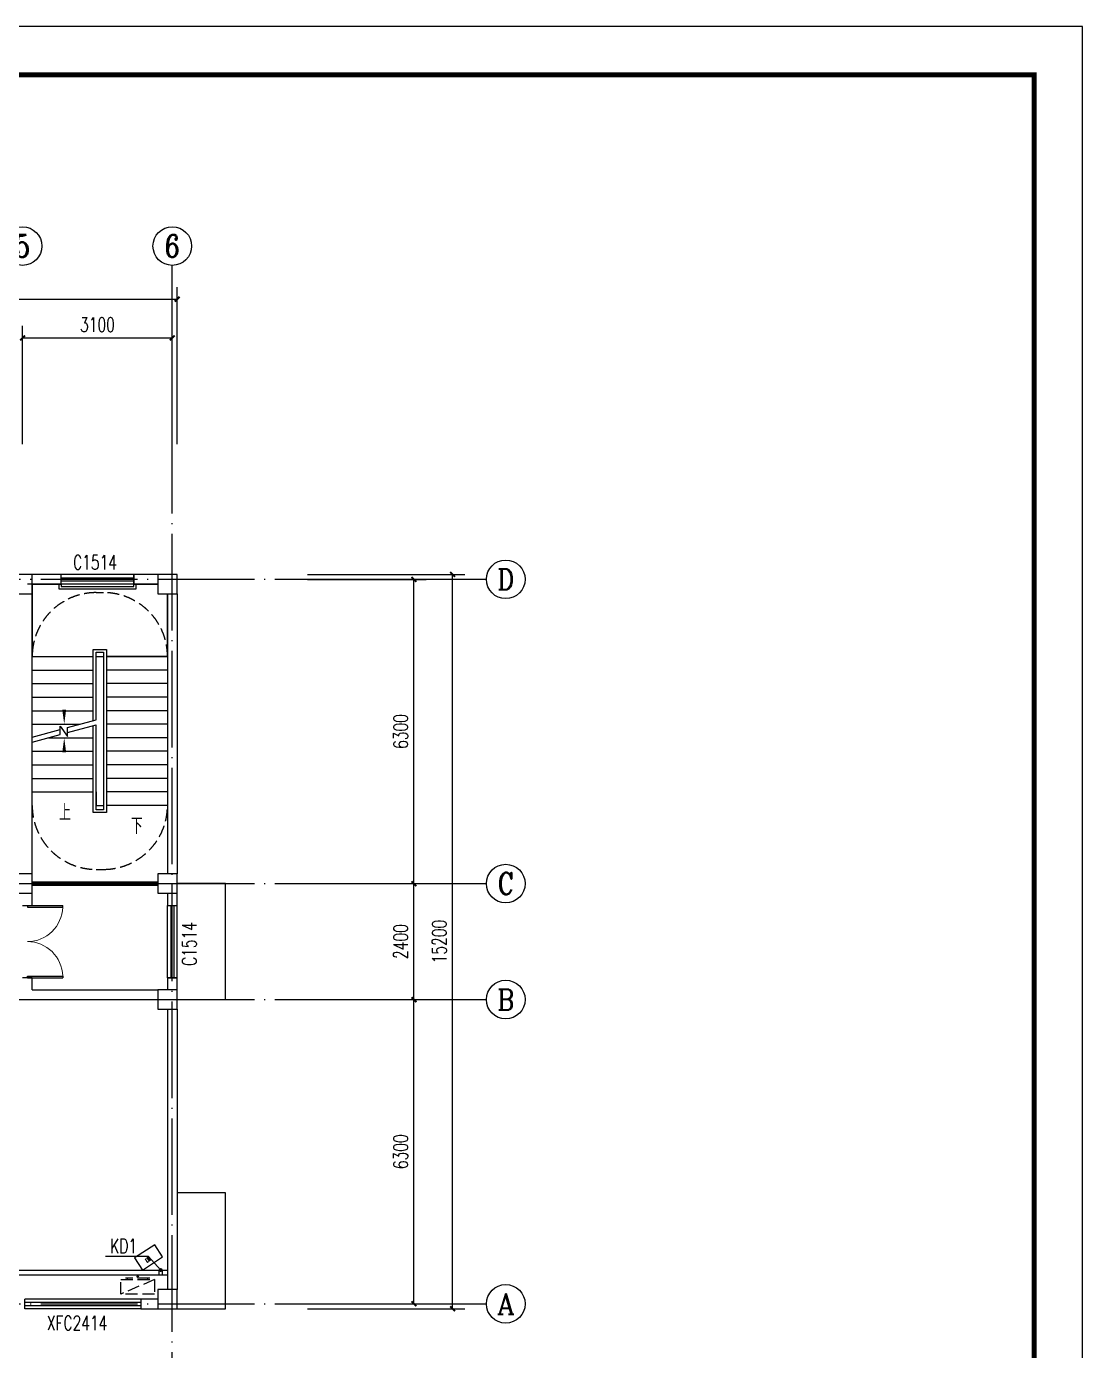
# Model space of a CAD drawing. Extents: x 5188914 to 7068445, y -542675 to 2032183.
# Drawn here: x 5231454 to 5253307, y -436569 to -409157 of the extents above; entities that cross this region are included whole.
import ezdxf
from ezdxf.enums import TextEntityAlignment as Align

# ---------------------------------------------------------------- set-up
doc = ezdxf.new("R2010")
doc.units = 0
doc.header["$LTSCALE"] = 1000
doc.header["$MEASUREMENT"] = 0
doc.linetypes.add('DASH', pattern=[0.35, 0.25, -0.1])
doc.linetypes.add('DOTE', pattern=[2.42, 2, -0.2, 0.02, -0.2])
doc.layers.get('0').update_dxf_attribs({"linetype": 'CONTINUOUS'})
doc.layers.get('Defpoints').update_dxf_attribs({"linetype": 'CONTINUOUS'})
for name, color, linetype in [('AXIS', 3, 'CONTINUOUS'), ('AXIS_TEXT', 7, 'CONTINUOUS'), ('COLUMN', 9, 'CONTINUOUS'), ('DIM_SYMB', 3, 'CONTINUOUS'), ('DOTE', 252, 'CONTINUOUS'), ('PUB_TEXT', 7, 'CONTINUOUS'), ('PUB_TITLE', 4, 'CONTINUOUS'), ('STAIR', 251, 'CONTINUOUS'), ('WALL', 251, 'CONTINUOUS'), ('WINDOW', 4, 'CONTINUOUS'), ('WINDOW_TEXT', 7, 'CONTINUOUS'), ('厨卫布置', 6, 'CONTINUOUS'), ('填充', 251, 'CONTINUOUS'), ('排水', 221, 'CONTINUOUS')]:
    doc.layers.add(name, color=color, linetype=linetype)
doc.styles.add('_TCH_AXIS', font='COMPLEX', dxfattribs={"bigfont": 'GBCBIG'})
doc.styles.add('_TCH_DIM', font='SIMPLEX', dxfattribs={"bigfont": 'GBCBIG'})
doc.styles.add('_TCH_DIM_T3', font='SIMPLEX', dxfattribs={"width": 0.705882, "bigfont": 'GBCBIG'})
doc.styles.add('_TCH_LABEL', font='COMPLEX', dxfattribs={"bigfont": 'GBCBIG'})
doc.styles.add('_TCH_WINDOW', font='SIMPLEX', dxfattribs={"height": 3.5, "bigfont": 'GBCBIG'})
doc.styles.add('COMPLEX', font='COMPLEX')
doc.styles.add('DIM_FONT', font='SIMPLEX', dxfattribs={"width": 0.7, "bigfont": 'GBCBIG'})
doc.dimstyles.new('_TCH_ARCH&&100', dxfattribs={"dimtxt": 297.5, "dimasz": 100, "dimexe": 250, "dimexo": 300, "dimgap": 126.25, "dimtad": 1, "dimdec": 0, "dimzin": 0, "dimdsep": 46, "dimtxsty": '_TCH_DIM_T3', "dimblk": 'ARCHTICK', "dimcen": 0.09, "dimclrt": 7, "dimazin": 2, "dimtfac": 1, "dimtdec": 0, "dimtix": 1, "dimtmove": 2, "dimatfit": 3, "dimfxl": 0, "dimtolj": 1, "dimtzin": 0, "dimarcsym": 0})

# ---------------------------------------------------------------- blocks, each defined once
blk = doc.blocks.new('A$C2E081725')
at = {"linetype": 'DASH'}
for p, q in [((700, 94), (0, 394)), ((600, 64), (100, 64)), ((138, 94), (138, 64)), ((350, 8), (327, 39)), ((350, 49), (350, 0)), ((350, 8), (373, 39)), ((563, 94), (563, 64))]:
    blk.add_line(p, q, dxfattribs=at)
blk.add_lwpolyline([(0, 394), (0, 94), (700, 94), (700, 394)], close=True, dxfattribs=at)
blk = doc.blocks.new('_AXISO')
blk.add_circle((0, 0), 0.5)
at = {"layer": 'AXIS_TEXT', "style": 'COMPLEX', "width": 1.041667}
blk.add_attdef('A', text='', height=0.56, dxfattribs=at).set_placement((-0.25, -0.28), (0.25, -0.28), align=Align.FIT)
blk = doc.blocks.new('_ArchTick')
at = {"color": 0, "linetype": 'ByBlock', "const_width": 0.4}
blk.add_lwpolyline([(-0.5, -0.5), (0.5, 0.5)], dxfattribs=at)
blk = doc.blocks.new('*D233')
at = {"layer": 'AXIS', "color": 0, "lineweight": -2}
for p, q in [((5237272, -429303), (5239722, -429303)), ((5239472, -435603), (5239472, -429303)), ((5237272, -435603), (5239722, -435603))]:
    blk.add_line(p, q, dxfattribs=at)
at = {"layer": 'Defpoints', "color": 0}
for p in [(5236972, -429303), (5239472, -429303), (5236972, -435603)]:
    blk.add_point(p, dxfattribs=at)
at = {"layer": 'AXIS', "color": 0, "lineweight": -2, "xscale": 100, "yscale": 100, "zscale": 100}
for p, rotation in [((5239472, -429303), 90), ((5239472, -435603), 270)]:
    blk.add_blockref('_ArchTick', p, dxfattribs=dict(at, rotation=rotation))
at = {"layer": 'AXIS', "color": 7, "insert": (5239197, -432453), "char_height": 297.5, "attachment_point": 5, "rotation": 90, "style": '_TCH_DIM_T3'}
blk.add_mtext('\\A1;6300', dxfattribs=at)
blk = doc.blocks.new('*D234')
at = {"layer": 'AXIS', "color": 0, "lineweight": -2}
for p, q in [((5237272, -426903), (5239722, -426903)), ((5239472, -429303), (5239472, -426903)), ((5237272, -429303), (5239722, -429303))]:
    blk.add_line(p, q, dxfattribs=at)
at = {"layer": 'Defpoints', "color": 0}
for p in [(5236972, -426903), (5239472, -426903), (5236972, -429303)]:
    blk.add_point(p, dxfattribs=at)
at = {"layer": 'AXIS', "color": 0, "lineweight": -2, "xscale": 100, "yscale": 100, "zscale": 100}
for p, rotation in [((5239472, -426903), 90), ((5239472, -429303), 270)]:
    blk.add_blockref('_ArchTick', p, dxfattribs=dict(at, rotation=rotation))
at = {"layer": 'AXIS', "color": 7, "insert": (5239197, -428103), "char_height": 297.5, "attachment_point": 5, "rotation": 90, "style": '_TCH_DIM_T3'}
blk.add_mtext('\\A1;2400', dxfattribs=at)
blk = doc.blocks.new('*D235')
at = {"layer": 'AXIS', "color": 0, "lineweight": -2}
for p, q in [((5237272, -420603), (5239722, -420603)), ((5239472, -426903), (5239472, -420603)), ((5237272, -426903), (5239722, -426903))]:
    blk.add_line(p, q, dxfattribs=at)
at = {"layer": 'Defpoints', "color": 0}
for p in [(5236972, -420603), (5239472, -420603), (5236972, -426903)]:
    blk.add_point(p, dxfattribs=at)
at = {"layer": 'AXIS', "color": 0, "lineweight": -2, "xscale": 100, "yscale": 100, "zscale": 100}
for p, rotation in [((5239472, -420603), 90), ((5239472, -426903), 270)]:
    blk.add_blockref('_ArchTick', p, dxfattribs=dict(at, rotation=rotation))
at = {"layer": 'AXIS', "color": 7, "insert": (5239197, -423753), "char_height": 297.5, "attachment_point": 5, "rotation": 90, "style": '_TCH_DIM_T3'}
blk.add_mtext('\\A1;6300', dxfattribs=at)
blk = doc.blocks.new('*D236')
at = {"layer": 'AXIS', "color": 0, "lineweight": -2}
for p, q in [((5237272, -420503), (5240522, -420503)), ((5240272, -435703), (5240272, -420503)), ((5237272, -435703), (5240522, -435703))]:
    blk.add_line(p, q, dxfattribs=at)
at = {"layer": 'Defpoints', "color": 0}
for p in [(5236972, -420503), (5240272, -420503), (5236972, -435703)]:
    blk.add_point(p, dxfattribs=at)
at = {"layer": 'AXIS', "color": 0, "lineweight": -2, "xscale": 100, "yscale": 100, "zscale": 100}
for p, rotation in [((5240272, -420503), 90), ((5240272, -435703), 270)]:
    blk.add_blockref('_ArchTick', p, dxfattribs=dict(at, rotation=rotation))
at = {"layer": 'AXIS', "color": 7, "insert": (5239997, -428103), "char_height": 297.5, "attachment_point": 5, "rotation": 90, "style": '_TCH_DIM_T3'}
blk.add_mtext('\\A1;15200', dxfattribs=at)
blk = doc.blocks.new('*D245')
at = {"layer": 'AXIS', "color": 0, "lineweight": -2}
for p, q in [((5231372, -417803), (5231372, -415353)), ((5234472, -417803), (5234472, -415353)), ((5231372, -415603), (5234472, -415603))]:
    blk.add_line(p, q, dxfattribs=at)
at = {"layer": 'Defpoints', "color": 0}
for p in [(5234472, -415603), (5231372, -418103), (5234472, -418103)]:
    blk.add_point(p, dxfattribs=at)
at = {"layer": 'AXIS', "color": 0, "lineweight": -2, "xscale": 100, "yscale": 100, "zscale": 100, "rotation": 180}
blk.add_blockref('_ArchTick', (5231372, -415603), dxfattribs=at)
at = {"layer": 'AXIS', "color": 0, "lineweight": -2, "xscale": 100, "yscale": 100, "zscale": 100}
blk.add_blockref('_ArchTick', (5234472, -415603), dxfattribs=at)
at = {"layer": 'AXIS', "color": 7, "insert": (5232922, -415328), "char_height": 297.5, "attachment_point": 5, "style": '_TCH_DIM_T3'}
blk.add_mtext('\\A1;3100', dxfattribs=at)
blk = doc.blocks.new('*D246')
at = {"layer": 'AXIS', "color": 0, "lineweight": -2}
for p, q in [((5212372, -417803), (5212372, -414553)), ((5234572, -417803), (5234572, -414553)), ((5212372, -414803), (5234572, -414803))]:
    blk.add_line(p, q, dxfattribs=at)
at = {"layer": 'Defpoints', "color": 0}
for p in [(5234572, -414803), (5212372, -418103), (5234572, -418103)]:
    blk.add_point(p, dxfattribs=at)
at = {"layer": 'AXIS', "color": 0, "lineweight": -2, "xscale": 100, "yscale": 100, "zscale": 100, "rotation": 180}
blk.add_blockref('_ArchTick', (5212372, -414803), dxfattribs=at)
at = {"layer": 'AXIS', "color": 0, "lineweight": -2, "xscale": 100, "yscale": 100, "zscale": 100}
blk.add_blockref('_ArchTick', (5234572, -414803), dxfattribs=at)
at = {"layer": 'AXIS', "color": 7, "insert": (5223472, -414528), "char_height": 297.5, "attachment_point": 5, "style": '_TCH_DIM_T3'}
blk.add_mtext('\\A1;22200', dxfattribs=at)
blk = doc.blocks.new('_FZHK')
blk.add_lwpolyline([(-0.5, -0.5), (0.5, -0.5), (0.5, 0.5), (-0.5, 0.5)], close=True)
blk = doc.blocks.new('$TCHSYS$WIN2D')
for p, q in [((-0.5, 0.5), (0.5, 0.5)), ((-0.5, 0.5), (-0.5, -0.5)), ((0.5, 0.5), (0.5, -0.5)), ((0.5, 0.167), (-0.5, 0.167)), ((0.5, -0.167), (-0.5, -0.167)), ((-0.5, -0.5), (0.5, -0.5))]:
    blk.add_line(p, q)
blk = doc.blocks.new('$WINLIB2D$00000001')
at = {"color": 0}
for points in [[(-0.5, 0.5), (-0.5, -0.5)], [(-0.5, 0.5), (0.5, 0.5)], [(0.5, -0.5), (0.5, 0.5)], [(0.5, 0.167), (-0.5, 0.167)], [(0.5, -0.167), (-0.5, -0.167)], [(-0.5, -0.5), (0.5, -0.5)]]:
    blk.add_lwpolyline(points, dxfattribs=at)
blk = doc.blocks.new('$DorLib2D$00000002')
for p, q in [((-0.5, 0), (-0.5, 0.4875)), ((-0.475, 0.4875), (-0.5, 0.4875)), ((-0.475, 0), (-0.475, 0.4875)), ((0.475, 0), (0.475, 0.4875)), ((0.475, 0.4875), (0.5, 0.4875)), ((0.5, 0), (0.5, 0.4875)), ((-0.5, 0), (-0.475, 0)), ((0.5, 0), (0.475, 0))]:
    blk.add_line(p, q)
at = {"lineweight": 13}
for centre, start, end in [((-0.4875, 0), 0, 88.53072), ((0.4875, 0), 91.46928, 180)]:
    blk.add_arc(centre, 0.4875, start, end, dxfattribs=at)

msp = doc.modelspace()

# ---------------------------------------------------------------- linework, layer by layer
at = {"color": 0, "linetype": 'DASH'}
for p, q in [((5232897.1, -420877.5), (5233047.1, -420877.5)), ((5232897.1, -426607.5), (5233047.1, -426607.5))]:
    msp.add_line(p, q, dxfattribs=at)
at = {"linetype": 'ByBlock'}
msp.add_line((5230872.1, -434902.5), (5234372.1, -434902.5), dxfattribs=at)
at = {"color": 0}
for points in [[(5232122.1, -420702.5), (5232122.1, -420802.5), (5233722.1, -420802.5), (5233722.1, -420702.5)], [(5232172.1, -420702.5), (5232172.1, -420752.5), (5233672.1, -420752.5), (5233672.1, -420702.5)]]:
    msp.add_lwpolyline(points, dxfattribs=at)
at = {"color": 0, "const_width": 100}
msp.add_lwpolyline([(5231572.1, -426902.5), (5234172.1, -426902.5)], dxfattribs=at)
for points in [[(5234572.1, -429302.5), (5235572.1, -429302.5), (5235572.1, -426902.5), (5234572.1, -426902.5)], [(5234572.1, -435702.5), (5235572.1, -435702.5), (5235572.1, -433302.5), (5234572.1, -433302.5)]]:
    msp.add_lwpolyline(points)
at = {"color": 0, "linetype": 'DASH'}
for centre, start, end in [((5232897.1, -422202.5), 90, 180), ((5233047.1, -422202.5), 360, 90), ((5232897.1, -425282.5), 180, 270), ((5233047.1, -425282.5), 270, 0)]:
    msp.add_arc(centre, 1325, start, end, dxfattribs=at)
at = {"layer": 'AXIS', "color": 0}
for p, q in [((5234472.1, -418102.5), (5234472.1, -414102.5)), ((5236972.1, -420602.5), (5240972.1, -420602.5)), ((5236972.1, -426902.5), (5240972.1, -426902.5)), ((5236972.1, -429302.5), (5240972.1, -429302.5)), ((5236972.1, -435602.5), (5240972.1, -435602.5))]:
    msp.add_line(p, q, dxfattribs=at)
at = {"layer": 'DIM_SYMB', "color": 0}
for points in [[(5233709.6, -425422.5, 0, 0, 0), (5233709.6, -421452.5, 0, 0, 0), (5232234.6, -421452.5, 0, 0, 0), (5232234.6, -423602.5, 0, 80, 0), (5232234.6, -423302.5, 0, 0, 0)], [(5232234.6, -425142.5, 0, 0, 0), (5232234.6, -423882.5, 0, 80, 0), (5232234.6, -424182.5, 0, 0, 0)]]:
    msp.add_lwpolyline(points, format="xyseb", dxfattribs=at)
at = {"layer": 'DIM_SYMB'}
msp.add_lwpolyline([(5233089.5, -434612.6), (5233970.6, -434612.6), (5234232.1, -434902.5)], dxfattribs=at)
at = {"layer": 'DIM_SYMB', "const_width": 40}
msp.add_lwpolyline([(5234218.7, -434887.7, 1), (5234245.5, -434917.4, 1)], format="xyb", close=True, dxfattribs=at)
at = {"layer": 'DOTE', "linetype": 'DOTE'}
for p, q in [((5234472.1, -438602.5), (5234472.1, -418102.5)), ((5209972.1, -420602.5), (5236972.1, -420602.5)), ((5209972.1, -426902.5), (5236972.1, -426902.5)), ((5211572.1, -426902.5), (5235372.1, -426902.5)), ((5209972.1, -429302.5), (5236972.1, -429302.5)), ((5211572.1, -429302.5), (5235372.1, -429302.5)), ((5209972.1, -435602.5), (5236972.1, -435602.5))]:
    msp.add_line(p, q, dxfattribs=at)
at = {"layer": 'PUB_TITLE', "color": 4}
msp.add_lwpolyline([(5193907.2, -451156.7), (5253307.2, -451156.7), (5253307.2, -409156.7), (5193907.2, -409156.7)], close=True, dxfattribs=at)
at = {"layer": 'PUB_TITLE', "color": 4, "const_width": 100}
msp.add_lwpolyline([(5196407.2, -450156.7), (5252307.2, -450156.7), (5252307.2, -410156.7), (5196407.2, -410156.7)], close=True, dxfattribs=at)
at = {"layer": 'STAIR', "linetype": 'ByBlock'}
for p, q in [((5234172.1, -420702.5), (5231472.1, -420702.5)), ((5234372.1, -422102.5), (5234372.1, -420902.5))]:
    msp.add_line(p, q, dxfattribs=at)
at = {"layer": 'STAIR', "color": 0}
for p, q in [((5234172.1, -420702.5), (5231572.1, -420702.5)), ((5231572.1, -420702.5), (5231572.1, -422202.5)), ((5234372.1, -422202.5), (5234372.1, -420902.5)), ((5232837.1, -423528.4), (5232837.1, -422052.5)), ((5232837.1, -422052.5), (5233107.1, -422052.5)), ((5232897.1, -423512.3), (5232897.1, -422112.5)), ((5232897.1, -422112.5), (5233047.1, -422112.5)), ((5233047.1, -422112.5), (5233047.1, -425372.5)), ((5233107.1, -422052.5), (5233107.1, -425432.5)), ((5231572.1, -423869.2), (5231572.1, -422202.5)), ((5231572.1, -422202.5), (5232837.1, -422202.5)), ((5231572.1, -422202.5), (5232837.1, -422202.5)), ((5232897.1, -423512.3), (5232897.1, -422202.5)), ((5232897.1, -422202.5), (5233047.1, -422202.5)), ((5233047.1, -422202.5), (5233047.1, -425282.5)), ((5234372.1, -422202.5), (5233107.1, -422202.5)), ((5233107.1, -422202.5), (5234372.1, -422202.5)), ((5234372.1, -422202.5), (5234372.1, -425282.5)), ((5231572.1, -422482.5), (5232837.1, -422482.5)), ((5234372.1, -422482.5), (5233107.1, -422482.5)), ((5231572.1, -422762.5), (5232837.1, -422762.5)), ((5234372.1, -422762.5), (5233107.1, -422762.5)), ((5231572.1, -423042.5), (5232837.1, -423042.5)), ((5234372.1, -423042.5), (5233107.1, -423042.5)), ((5231572.1, -423322.5), (5232837.1, -423322.5)), ((5232302, -423672.6), (5232897.1, -423512.3)), ((5234372.1, -423322.5), (5233107.1, -423322.5)), ((5231572.1, -423602.5), (5232562.2, -423602.5)), ((5231572.1, -423869.2), (5232147.8, -423714.1)), ((5232147.9, -423817.6), (5232147.7, -423639.2)), ((5232147.7, -423639.2), (5232302.3, -423859.3)), ((5232302.3, -423859.3), (5232302, -423672.6)), ((5232302.2, -423776.1), (5232897.1, -423615.8)), ((5232837.1, -425432.5), (5232837.1, -423632)), ((5232897.1, -425002.5), (5232897.1, -423615.8)), ((5232897.1, -425372.5), (5232897.1, -423615.8)), ((5234372.1, -423602.5), (5233107.1, -423602.5)), ((5231572.1, -423972.7), (5232147.9, -423817.6)), ((5231572.1, -425002.5), (5231572.1, -423972.7)), ((5231907.1, -423882.5), (5232837.1, -423882.5)), ((5234372.1, -423882.5), (5233107.1, -423882.5)), ((5231572.1, -424162.5), (5232837.1, -424162.5)), ((5234372.1, -424162.5), (5233107.1, -424162.5)), ((5231572.1, -424442.5), (5232837.1, -424442.5)), ((5234372.1, -424442.5), (5233107.1, -424442.5)), ((5231572.1, -424722.5), (5232837.1, -424722.5)), ((5234372.1, -424722.5), (5233107.1, -424722.5)), ((5231572.1, -425002.5), (5232837.1, -425002.5)), ((5232897.1, -425002.5), (5232897.1, -425282.5)), ((5234372.1, -425002.5), (5233107.1, -425002.5)), ((5232897.1, -425282.5), (5233047.1, -425282.5)), ((5233047.1, -425372.5), (5232897.1, -425372.5)), ((5234372.1, -425282.5), (5233107.1, -425282.5)), ((5233107.1, -425432.5), (5232837.1, -425432.5))]:
    msp.add_line(p, q, dxfattribs=at)
at = {"layer": 'WALL', "linetype": 'ByBlock'}
for p, q in [((5232172.1, -420502.5), (5231572.1, -420502.5)), ((5231572.1, -420702.5), (5232172.1, -420702.5)), ((5232172.1, -420702.5), (5232172.1, -420502.5)), ((5234172.1, -420502.5), (5233672.1, -420502.5)), ((5233672.1, -420502.5), (5233672.1, -420702.5)), ((5233672.1, -420702.5), (5234172.1, -420702.5)), ((5231572.1, -424302.5), (5231572.1, -420902.5)), ((5234372.1, -420902.5), (5234372.1, -426702.5)), ((5234572.1, -420902.5), (5234572.1, -426702.5)), ((5231572.1, -426702.5), (5231572.1, -424302.5)), ((5231572.1, -427352.5), (5231572.1, -427102.5)), ((5234372.1, -427102.5), (5234372.1, -427352.5)), ((5234572.1, -427352.5), (5234572.1, -427102.5)), ((5231372.1, -427352.5), (5231572.1, -427352.5)), ((5234372.1, -427352.5), (5234572.1, -427352.5)), ((5231572.1, -428852.5), (5231372.1, -428852.5)), ((5231572.1, -429102.5), (5231572.1, -428852.5)), ((5234572.1, -428852.5), (5234372.1, -428852.5)), ((5234372.1, -428852.5), (5234372.1, -429102.5)), ((5234572.1, -429102.5), (5234572.1, -428852.5)), ((5231572.1, -429102.5), (5234172.1, -429102.5)), ((5228272.1, -429302.5), (5231472.1, -429302.5)), ((5231472.1, -429302.5), (5234172.1, -429302.5)), ((5234372.1, -429502.5), (5234372.1, -435302.5)), ((5234572.1, -429502.5), (5234572.1, -435302.5)), ((5234172.1, -435502.5), (5233822.1, -435502.5)), ((5233822.1, -435502.5), (5233822.1, -435702.5)), ((5233822.1, -435702.5), (5234172.1, -435702.5))]:
    msp.add_line(p, q, dxfattribs=at)
at = {"layer": '厨卫布置'}
msp.add_lwpolyline([(5233689.3, -434650.1), (5233851.4, -434902.5), (5234272.1, -434632.3), (5234110, -434379.9)], close=True, dxfattribs=at)
at = {"layer": '填充', "linetype": 'DASH', "ltscale": 500}
msp.add_line((5230872.1, -435002.5), (5234372.1, -435002.5), dxfattribs=at)
at = {"layer": '排水'}
msp.add_lwpolyline([(5234192.1, -435002.5), (5234272.1, -435002.5), (5234272.1, -434902.5), (5234192.1, -434902.5)], close=True, dxfattribs=at)

# ---------------------------------------------------------------- block references
at = {"layer": 'AXIS', "color": 0}
ref = msp.add_blockref('_AXISO', (5231372.1, -413702.5), dxfattribs=dict(at, xscale=800, yscale=800, zscale=800))
ref.add_attrib('A', '5', dxfattribs={"layer": 'AXIS_TEXT', "color": 0, "height": 465.9, "style": '_TCH_AXIS'}).set_placement((5231216.8, -413935.5), (5231527.4, -413935.5), align=Align.FIT)
ref = msp.add_blockref('_AXISO', (5234472.1, -413702.5), dxfattribs=dict(at, xscale=800, yscale=800, zscale=800))
ref.add_attrib('A', '6', dxfattribs={"layer": 'AXIS_TEXT', "color": 0, "height": 465.9, "style": '_TCH_AXIS'}).set_placement((5234316.8, -413935.5), (5234627.4, -413935.5), align=Align.FIT)
ref = msp.add_blockref('_AXISO', (5241372.1, -420602.5), dxfattribs=dict(at, xscale=800, yscale=800, zscale=800))
ref.add_attrib('A', 'D', dxfattribs={"layer": 'AXIS_TEXT', "color": 0, "height": 435.3, "style": '_TCH_AXIS'}).set_placement((5241195.9, -420820.1), (5241548.3, -420820.1), align=Align.FIT)
ref = msp.add_blockref('_AXISO', (5241372.1, -426902.5), dxfattribs=dict(at, xscale=800, yscale=800, zscale=800))
ref.add_attrib('A', 'C', dxfattribs={"layer": 'AXIS_TEXT', "color": 0, "height": 455.7, "style": '_TCH_AXIS'}).set_placement((5241209.4, -427130.3), (5241534.9, -427130.3), align=Align.FIT)
ref = msp.add_blockref('_AXISO', (5241372.1, -429302.5), dxfattribs=dict(at, xscale=800, yscale=800, zscale=800))
ref.add_attrib('A', 'B', dxfattribs={"layer": 'AXIS_TEXT', "color": 0, "height": 435.3, "style": '_TCH_AXIS'}).set_placement((5241195.9, -429520.1), (5241548.3, -429520.1), align=Align.FIT)
ref = msp.add_blockref('_AXISO', (5241372.1, -435602.5), dxfattribs=dict(at, xscale=800, yscale=800, zscale=800))
ref.add_attrib('A', 'A', dxfattribs={"layer": 'AXIS_TEXT', "color": 0, "height": 425.2, "style": '_TCH_AXIS'}).set_placement((5241189.9, -435815.1), (5241554.3, -435815.1), align=Align.FIT)
at = {"layer": 'COLUMN', "linetype": 'ByBlock', "xscale": 400, "yscale": 400, "zscale": 400}
for p in [(5231372.1, -420702.5), (5234372.1, -420702.5), (5231372.1, -426902.5), (5234372.1, -426902.5), (5234372.1, -429302.5), (5234372.1, -435502.5)]:
    msp.add_blockref('_FZHK', p, dxfattribs=at)
at = {"layer": 'WINDOW', "linetype": 'ByBlock'}
ref = msp.add_blockref('$TCHSYS$WIN2D', (5232922.1, -420602.5), dxfattribs=dict(at, xscale=-1500, yscale=-200.000005539041, zscale=-1500, rotation=6.713569886162655e-08))
ref.add_attrib('A', 'C1514', (5232417.6, -420398.6), dxfattribs={"layer": 'WINDOW_TEXT', "linetype": 'ByBlock', "height": 297.5, "rotation": 0, "style": '_TCH_WINDOW', "width": 0.705882})
at = {"layer": 'WINDOW', "color": 0}
ref = msp.add_blockref('$DorLib2D$00000002', (5231472.1, -428102.5), dxfattribs=dict(at, xscale=-1500, yscale=-1500, zscale=-1500, rotation=90.00000000771509))
ref.add_attrib('A', 'YFM1521', (5231241, -428717.5), dxfattribs={"layer": 'WINDOW_TEXT', "color": 0, "height": 297.5, "rotation": 90, "style": '_TCH_WINDOW', "width": 0.705882})
at = {"layer": 'WINDOW', "linetype": 'ByBlock'}
ref = msp.add_blockref('$TCHSYS$WIN2D', (5234472.1, -428102.5), dxfattribs=dict(at, xscale=-1500, yscale=-199.9999982714653, zscale=-1500, rotation=269.9999998714003))
ref.add_attrib('A', 'C1514', (5234973.6, -428607), dxfattribs={"layer": 'WINDOW_TEXT', "linetype": 'ByBlock', "height": 297.5, "rotation": 90, "style": '_TCH_WINDOW', "width": 0.705882})
ref = msp.add_blockref('$WINLIB2D$00000001', (5232622.1, -435602.5), dxfattribs=dict(at, xscale=2400, yscale=-200.0000067215879, zscale=2400, rotation=180.0000000596849))
ref.add_attrib('A', 'XFC2414', (5231876.1, -436148.6), dxfattribs={"layer": 'WINDOW_TEXT', "linetype": 'ByBlock', "height": 297.5, "rotation": 0, "style": '_TCH_WINDOW', "width": 0.705882})
at = {"layer": '厨卫布置', "xscale": -1, "rotation": 180}
msp.add_blockref('A$C2E081725', (5233404, -435007), dxfattribs=at)

# ---------------------------------------------------------------- texts
at = {"layer": 'DIM_SYMB', "color": 7, "style": '_TCH_DIM'}
for s, p in [('上', (5232130.4, -425597.5)), ('下', (5233614.7, -425877.5))]:
    msp.add_text(s, height=337.6, dxfattribs=at).set_placement(p)
at = {"layer": 'PUB_TEXT', "style": '_TCH_LABEL', "width": 0.705882}
msp.add_text('KD1', height=297.5, dxfattribs=at).set_placement((5233184.8, -434552.5))
at = {"layer": '厨卫布置', "style": 'DIM_FONT', "width": 0.494118}
msp.add_text('LW', height=89.65, rotation=32.71669, dxfattribs=at).set_placement((5233951, -434748.4))

# ---------------------------------------------------------------- dimensions: what is measured, and where the dimension line sits
at = {"layer": 'AXIS', "color": 0}
for p1, p2, distance, picture, middle in [((5212372.1, -418102.5), (5234572.1, -418102.5), 3300, '*D246', (5223472.1, -414527.5)), ((5231372.1, -418102.5), (5234472.1, -418102.5), 2500, '*D245', (5232922.1, -415327.5)), ((5236972.1, -435702.5), (5236972.1, -420502.5), -3300, '*D236', (5239997.1, -428102.5)), ((5236972.1, -426902.5), (5236972.1, -420602.5), -2500, '*D235', (5239197.1, -423752.5)), ((5236972.1, -429302.5), (5236972.1, -426902.5), -2500, '*D234', (5239197.1, -428102.5)), ((5236972.1, -435602.5), (5236972.1, -429302.5), -2500, '*D233', (5239197.1, -432452.5))]:
    dim = msp.add_aligned_dim(p1=p1, p2=p2, distance=distance, dimstyle='_TCH_ARCH&&100', dxfattribs=at)
    dim.commit()
    dim.dimension.update_dxf_attribs({"geometry": picture, "text_midpoint": middle})

doc.saveas('drawing.dxf')
